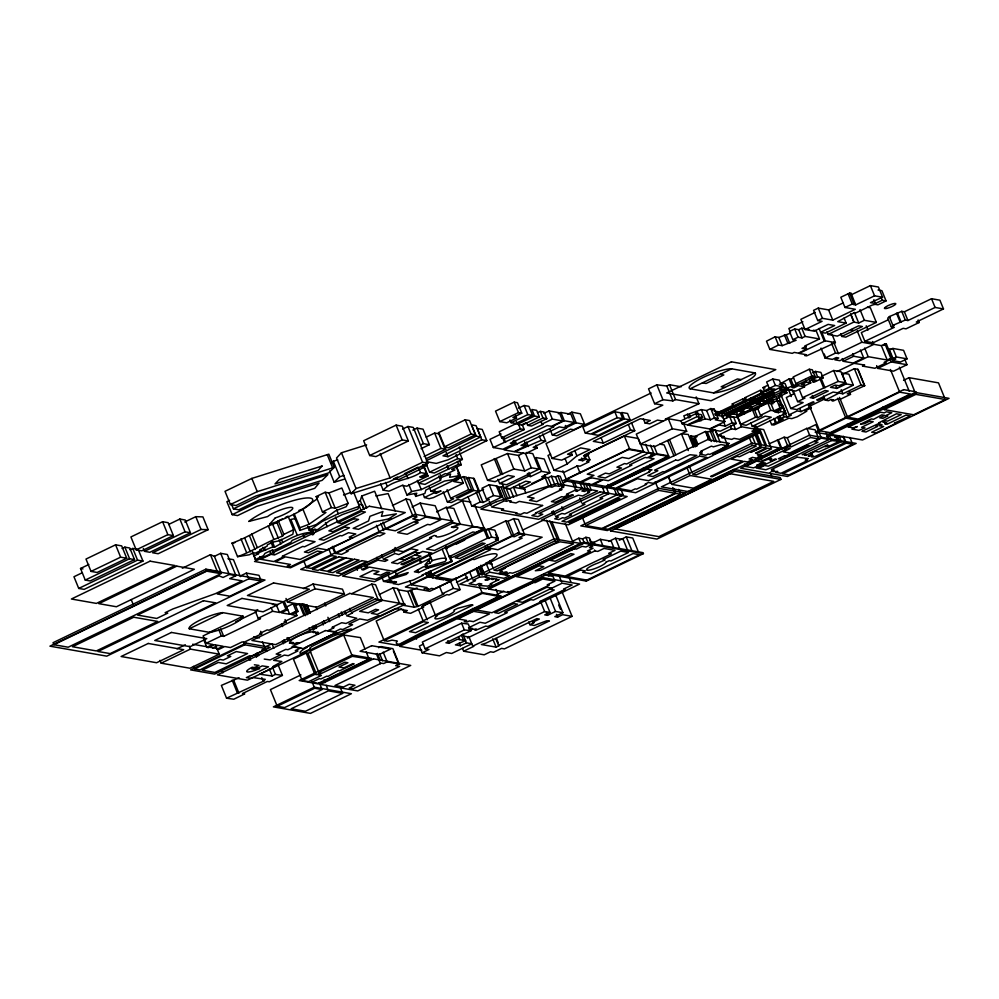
<?xml version="1.0" encoding="UTF-8"?>
<svg xmlns="http://www.w3.org/2000/svg" width="999" height="999" viewBox="0 0 999 999"><rect width="100%" height="100%" fill="white"/><g stroke="black" fill="none" stroke-linecap="round" stroke-linejoin="round"><path stroke-width="1.5" d="M299.85 527.734L309.066 524.25L325.924 512.512L322.44 511.9L316.183 496.59L325.162 492.27L328.983 492.944L341.833 487.999L348.089 503.309L346.178 506.718L335.676 510.789L316.296 524.512L299.837 530.444L299.85 527.734L294.168 513.823M285.289 517.519L288.074 516.171L293.606 529.72L292.832 534.265L279.295 540.771L273.052 542.082L267.307 544.842L267.158 546.166L259.777 549.725L261.726 550.062L255.407 553.109L253.459 552.759L249.25 554.782L237.562 556.668L232.03 543.119C247.727 537.637 261.126 528.034 276.998 522.639L278.334 520.866L282.505 518.856M402.909 485.114L406.955 495.005L411.675 491.533L421.253 489.597L440.497 480.344L441.346 477.422L440.197 474.6M363.586 508.791L360.277 500.699L361.713 496.028L374.637 491.221L381.805 508.778M455.831 465.696L459.865 475.586L453.471 479.557L444.543 481.043L425.849 490.047L424.912 493.431L415.709 496.403L416.783 493.181L406.955 495.005M457.792 473.251L459.528 477.51L458.166 479.508L453.883 481.568L463.324 483.229L456.381 466.208M237.562 556.668C253.247 551.173 266.646 541.57 282.517 536.188L283.853 534.403L293.606 529.72M738.923 408.541L740.159 408.753M739.435 409.69L740.858 413.261L737.574 414.822L732.954 414.011M428.908 554.07L430.606 558.229L425.012 564.797L429.982 563.186L432.167 560.614A21.491 4.208 -22.2 0 1 445.054 561.513L425.412 567.357L427.172 565.684L422.902 567.045L414.398 571.79L418.618 572.539L427.784 568.131L452.16 561.338L449.9 555.794M311.139 532.367L292.108 540.409L290.984 542.257L275.087 549.912L269.88 551.023L264.96 553.384L263.486 555.681L255.419 559.552L254.245 555.819L258.691 553.683L257.068 553.396L272.914 546.84L274.6 547.14C286.114 540.821 297.365 533.116 311.139 532.367L308.803 526.66M366.633 444.88L341.446 452.772L336.551 457.979L351.149 493.743L389.011 481.88L427.884 463.186L413.286 427.422L407.967 426.486L402.56 429.083M351.149 493.743L356.044 488.536L390.109 477.859L422.565 462.25L427.884 463.186M331.518 463.061L333.354 461.226L337.724 459.89M329.57 470.979L334.178 482.28L339.697 476.748L344.068 475.412M334.253 467.395L328.683 472.877L255.719 496.053L236.001 505.531L230.407 504.545L225.012 491.321L251.848 478.409L328.846 454.17L334.253 467.395L257.255 491.633L230.407 504.545M380.557 483.728L383.166 490.134C392.944 479.408 408.991 480.519 420.529 472.589L426.548 473.638L422.889 464.672M550.624 454.183L547.976 455.457L554.045 470.329L567.257 463.961L576.923 455.856L590.047 449.55L580.656 447.902L567.544 454.208L572.252 455.032L571.153 452.335M298.876 510.439L302.822 508.941L317.27 498.876M309.29 530.419L322.153 521.49L338.299 513.723L359.353 506.256L357.829 509.078L342.607 514.485L329.595 520.741L317.957 529.47L309.29 530.419L307.655 526.411M388.574 518.968L396.403 513.836L381.418 516.321L382.917 511.488L369.98 516.296L368.544 520.954L353.122 528.371L358.516 529.32L373.926 521.903L390.871 518.506M790.234 333.291L778.82 337.45L775.137 336.8L766.495 341.183L769.854 349.4L792.282 353.346L794.217 352.41L798.401 353.147L806.63 349.188L805.506 346.453M769.854 349.4L778.483 345.017L782.167 345.666L796.141 340.272L792.856 339.697L789.51 331.481L794.704 328.983L798.701 329.682L801.772 328.196L808.953 329.47M823.538 396.041L825.211 400.124L839.01 393.107L842.869 393.793L861.051 385.04L864.734 385.689L858.066 369.355L854.382 368.706L843.193 374.088M486.813 440.659L481.768 439.772L477.185 428.534L482.23 429.42L486.813 440.659L448.114 459.802L436.263 463.399L426.348 461.65M542.694 433.978L545.629 441.183L533.216 447.34L537.137 448.027L535.963 445.154M544.542 474.725L545.666 477.497L524.8 487.799L520.204 486.988L519.068 484.228M561.563 489.585L536.775 501.585L529.495 500.312L534.053 498.114L527.472 496.953L548.913 486.638L552.01 487.187L555.194 485.651L559.328 486.376L561.65 485.264L564.048 485.689L560.189 476.236L557.792 475.811L555.469 476.923L551.336 476.198L548.151 477.734L545.054 477.185L531.655 483.628M608.99 487.1L643.331 470.591L647.702 469.093L652.022 469.842L648.563 471.503L649.825 471.728L615.496 488.249L608.99 487.1L607.904 484.44M809.515 403.621L811.288 407.942L804.832 410.864L806.767 411.201L797.264 416.745L791.782 418.643L789.01 418.156L773.875 425.025L771.628 424.625L769.854 420.304M423.251 467.095L427.297 465.122M417.37 480.357L418.544 483.241L458.578 464.285L461.288 464.772L459.528 460.439M558.279 413.761L560.938 412.475L570.891 414.223L574.25 422.477L563.648 427.659L559.353 426.898L521.028 445.342L525.574 446.141L524.463 443.394M264.91 647.14L271.578 643.893M668.618 455.856L657.155 453.846L648.863 457.842L654.033 458.741L608.329 480.731L603.159 479.82L593.856 484.303L605.956 486.426L668.618 455.856L664.148 444.905L659.852 444.155M293.993 646.753L287.924 649.712L285.751 649.4L276.174 654.07L280.769 654.732L270.105 659.927L264.248 659.09M239.123 677.747L221.366 685.414L226.561 698.201L233.778 699.238L244.755 693.88L242.52 693.556L267.307 681.48L269.355 681.768L282.405 675.411L278.359 665.459M226.561 698.201L264.498 680.694L262.924 680.469L261.775 677.634M262.924 680.469L265.259 679.345L252.772 677.547L251.186 678.321L246.341 677.622L268.531 666.808L262.225 665.896L255.057 669.392L251.798 668.93L258.978 665.434L254.37 664.772M293.931 646.778L300.811 647.914L295.329 650.574L297.939 650.948L288.274 655.669L284.315 655.094L273.589 660.327L281.83 661.5L272.977 666.52L274.825 666.783L259.628 674.188L272.178 675.998L275.424 674.412L282.405 675.411M697.077 436.663L690.484 435.989L694.942 446.915M162.6 521.715L130.919 536.95L136.189 549.875L141.733 550.849L173.401 535.614L168.132 522.689L162.6 521.715L167.869 534.64L173.401 535.614M115.584 544.817L85.989 559.065L91.021 571.403L97.14 572.477L126.736 558.241L121.703 545.891L115.584 544.817L120.629 557.167L126.736 558.241M168.669 524.438L179.857 519.055L185.24 520.004L190.447 532.767L149.875 552.285L144.493 551.336L143.344 548.501M122.103 548.488L124.875 547.152L129.795 548.026L134.528 559.615L90.185 580.943L85.252 580.082L80.532 568.481L88.836 564.485M184.728 522.002L195.804 516.67L202.909 516.895L208.129 529.682L158.142 553.733L152.597 552.759L201.024 529.47L208.129 529.682M229.645 500.349L226.898 501.673L232.193 514.647L237.562 515.596L256.755 506.368L314.747 488.324L319.118 483.054L258.354 502.06L232.193 514.647M82.368 572.702L73.963 576.748L78.734 588.436L84.141 589.385L142.957 561.088L138.187 549.4M129.97 549.8L132.78 548.451L136.826 549.163M91.021 571.403L120.629 557.167M136.189 549.875L167.869 534.64M396.116 425.124L363.661 440.734L369.692 455.519L375.886 456.605L408.341 440.996L402.31 426.211L396.116 425.124L402.147 439.91L408.341 440.996M144.493 551.336L185.065 531.818L190.447 532.767M85.252 580.082L129.595 558.741L134.528 559.615M233.416 508.841L260.314 495.904L327.909 474.662L322.128 480.344L258.791 500.174L238.811 509.79L233.416 508.841L231.231 503.484M78.734 588.436L137.55 560.139L142.957 561.088M412.899 430.119L417.045 428.121L423.039 429.17L429.37 444.692L421.091 448.688M369.692 455.519L402.147 439.91M426.223 437.137L434.64 433.079L439.485 433.941L445.741 449.263L426.111 458.716M465.234 419.805L438.349 432.742L444.155 446.99L448.539 447.752L475.424 434.815L469.617 420.579L465.234 419.805L471.041 434.053L475.424 434.815M420.616 444.98L423.389 443.643L429.37 444.692M516.533 418.094L512.912 417.457L521.765 413.199L517.482 402.709L514.185 402.135L495.529 411.113L499.812 421.59L506.718 422.802L516.533 418.094L515.459 415.472M182.317 568.219L210.427 554.695L214.398 556.343L221.303 573.251M518.518 408.166L524.113 405.482L528.871 406.318L532.592 415.434L515.821 423.514L511.051 422.664L509.989 420.067M214.398 556.343L220.679 553.321L227.322 554.495L235.951 575.636L229.67 578.658L242.095 580.844L215.622 593.568L172.927 608.94L165.135 612.687L167.757 613.149L156.743 618.443L137.525 615.072L219.056 575.849L223.027 577.484L229.308 574.462L235.951 575.636M424.063 456.506L440.896 448.414L445.741 449.263M444.155 446.99L471.041 434.053M499.812 421.59L518.469 412.612L521.765 413.199M476.173 436.126L471.59 424.887L476.073 425.686L480.669 436.913L476.173 436.126L426.336 460.739M322.44 511.9L331.418 507.579L335.227 508.254L348.089 503.309M220.18 571.678L205.894 569.168L53.059 642.694L53.884 644.705L68.157 647.215L220.991 573.688L206.718 571.166L53.884 644.705M393.569 478.933L397.652 476.973M404.458 473.701L418.057 467.145M480.669 436.913L442.982 455.819L447.927 456.68L461.463 450.174L460.502 450L459.353 447.19M511.051 422.664L527.834 414.597L532.592 415.434M423.151 464.498L424.288 467.282L398.838 479.532L395.279 478.896M537.499 412.712L540.284 411.376L544.08 412.038L546.79 418.668L531.468 426.036L527.672 425.374L526.585 422.714M460.502 450L481.768 439.772M517.882 422.789L499.2 431.768L501.685 437.862L505.544 438.536L524.225 429.558L522.24 424.675M516.346 421.665L517.42 424.3L534.552 416.059L539.323 416.895L536.65 410.339L531.868 409.49L534.552 416.059M357.467 502.047L360.277 500.699M501.073 434.003L489.972 439.335L493.319 447.527L502.922 449.225L514.023 443.881L512.912 441.146M543.868 413.411L549.013 410.939L559.39 412.762L562.737 420.954L551.423 426.311L547.09 425.549L510.339 443.231L514.023 443.881M521.79 424.812L525.973 422.802M539.323 416.895L522.202 425.137L517.42 424.3M426.548 473.638L419.692 476.935L421.828 477.31L425.487 475.549L428.022 475.999L423.838 465.746M426.336 464.185L429.595 472.177L457.742 458.641L462.412 459.453L459.69 452.797M501.685 437.862L520.367 428.871L524.225 429.558M527.672 425.374L542.994 418.007L546.79 418.668M428.022 475.999L406.793 486.213L402.122 485.402L389.036 491.171L383.166 490.134M462.412 459.453L434.265 473.002L429.595 472.177M260.739 559.278L271.004 554.333L274.513 554.944L305.532 540.022L315.072 541.695L304.533 546.778L302.685 546.453L282.205 556.306L284.053 556.63L273.776 561.563L260.739 559.278L259.628 556.568M493.319 447.527L543.256 424.288L542.057 424.076L540.946 421.341M542.057 424.076L552.36 419.118L562.737 420.954M361.488 511.363L337.862 522.739L341.783 523.426L365.409 512.05L361.488 511.363L353.346 491.533M461.288 464.772L451.648 469.405L454.92 469.98L446.778 473.901L445.267 473.626L425 484.378L418.544 483.241M567.857 414.11L571.878 412.175L580.369 413.798L584.715 424.45L573.726 429.732L570.566 429.183L556.868 435.764L552.31 434.965L550.137 429.645M240.884 575.724L246.353 573.089L258.978 575.312L260.739 579.632M574.25 422.477L564.31 420.729L552.347 426.473L553.896 426.748L504.095 449.9L514.11 451.66L525.574 446.141M392.432 505.519L405.919 499.025L410.015 499.737L416.346 515.559M523.651 452.922L518.406 455.444L507.517 453.534L481.243 464.847L487.562 480.344L495.092 481.668L508.116 475.399L514.285 476.486L499.637 483.528L497.914 479.308M429.208 487L430.944 491.258L459.528 477.51M545.629 441.183L541.071 440.372L514.81 451.748L525.499 453.633L537.137 448.027M460.651 477.972L463.436 476.635L466.471 477.172L471.753 490.109L456.156 497.614L458.204 497.977L473.801 490.472L479.433 491.371L474.15 478.434L468.531 477.522L465.921 478.783M584.715 424.45L576.223 422.814L565.496 427.984L566.483 428.146L565.397 425.487M552.31 434.965L566.483 428.146M681.193 386.775L669.505 384.727L666.808 386.014L656.855 384.84L648.538 388.848L654.607 403.721L662.812 405.157L552.085 458.429L546.016 443.556L651.136 392.982M423.326 494.667L424.488 497.502L433.891 492.982L436.113 493.381L441.108 490.971L435.364 492.032L430.944 491.258M843.193 302.897L828.608 309.915L818.268 308.104L813.573 310.364L817.744 320.567L822.077 321.328L805.032 329.533L800.873 319.318L815.284 312.375M851.51 294.693L870.404 285.614L878.408 287.013L882.579 297.227L874.562 295.816L855.681 304.907L851.136 293.356L849.587 293.094L840.808 297.252L844.979 307.467L855.319 309.29L832.779 320.13L822.439 318.319L817.744 320.567M849.212 294.293L851.136 293.356M412.112 506.968L420.129 503.096L435.177 505.744L440.297 518.294M463.324 483.229L433.479 497.589L429.083 498.738L424.488 497.502M614.822 411.788L582.892 427.147L585.302 433.054L590.871 434.041L622.802 418.681L620.391 412.774L614.822 411.788L617.232 417.694L622.802 418.681M802.884 321.765L788.86 328.509L790.546 332.655M844.979 307.467L853.758 303.309L855.306 303.571L853.383 304.508L855.681 304.907M585.302 433.054L617.232 417.694M385.926 529.145L412.924 516.158L417.008 516.883L412.799 518.906L418.094 519.842L395.317 530.806L385.926 529.145L383.017 522.002M487.562 480.344L513.848 469.031L524.725 470.941L531.293 467.782L539.123 469.155L532.804 453.658L526.273 452.51M306.481 567.594L331.481 555.556L336.213 556.393L311.213 568.419L306.481 567.594L303.659 560.664M335.851 553.409L379.42 532.442L384.877 533.404L379.72 536.026L377.884 535.701L346.216 550.948L348.052 551.261L341.533 554.395L335.851 553.409L332.954 546.291M447.102 489.647L450.624 498.276L468.718 489.572L471.753 490.109M443.231 491.795L447.34 501.86L453.671 498.813L450.624 498.276M654.607 403.721L662.924 399.712L672.876 400.886L675.574 399.588L698.95 403.708L696.191 396.94M624.375 418.881L592.357 434.29L598.164 435.314L630.182 419.905L627.559 413.499L621.765 412.475L624.375 418.881L630.182 419.905M189.261 628.771L222.814 612.637L243.069 616.196A20.455 4.008 -22.2 0 1 231.194 625.124A20.455 4.008 -22.2 0 1 209.515 632.342L189.261 628.771A20.03 3.921 -22.2 0 1 200.737 619.767A20.03 3.921 -22.2 0 1 222.814 612.637M471.778 506.068L480.019 507.517L502.022 496.928L497.614 486.126L489.21 484.752L482.042 488.199L486.451 499.001L489.248 499.5L483.017 502.497L480.232 501.998L471.778 506.068L467.919 496.615M690.109 388.786L731.63 368.818L755.019 372.927A24.401 4.783 -22.2 0 1 741.345 384.153A24.401 4.783 -22.2 0 1 713.498 392.894L690.109 388.786A24.163 4.733 -22.2 0 1 703.196 377.447A24.163 4.733 -22.2 0 1 731.63 368.818M792.856 339.697L798.064 337.2L802.047 337.899L805.119 336.413L819.492 338.948L816.146 330.731L813.273 330.219M882.579 297.227L870.466 302.622L875.436 303.496L882.217 300.237L886.063 300.911L881.905 290.697L878.046 290.022M425.824 517.045L415.122 522.19L418.169 522.727L397.677 532.592L407.155 534.253L427.597 524.413L430.169 524.837L440.859 519.692L425.824 517.045L420.129 503.096M436.575 511.95L446.228 507.305L453.846 508.441L460.314 524.3L451.398 527.197L453.509 527.572A11.688 2.285 -22.2 0 1 456.643 529.47A11.688 2.285 -22.2 0 1 443.568 535.764A11.688 2.285 -22.2 0 1 436.326 535.839L434.215 535.464L429.595 537.687L431.705 538.061L403.471 551.635L396.178 550.362L395.005 547.477M483.591 489.285L461.213 500.137L457.654 499.512L451.323 502.559L447.34 501.86M446.915 508.229L462.375 500.786L470.829 502.01M886.063 300.911L877.909 304.845L875.087 304.345L872.09 305.12L855.619 313.037L854.133 312.774L837.761 321.628L846.141 323.102L844.055 317.994M503.721 499.5L498.538 486.8L501.011 487.225L502.697 486.426L507.879 499.125M846.141 323.102L825.361 333.104L820.641 332.28L834.652 325.524L828.159 324.388L814.148 331.131L805.032 329.533M572.252 455.032L561.688 460.127L552.085 458.429M501.823 482.455L504.083 487.974L528.533 476.211L530.644 476.585L541.508 471.353L549.862 472.827L544.23 459.003L535.876 457.53L541.508 471.353M826.997 331.805L828.084 334.465L853.845 322.078L858.703 323.027L864.372 320.292L876.348 322.402L870.366 307.767L867.382 307.23M209.515 632.342L243.069 616.196M486.451 499.001L493.618 495.554L502.022 496.928M643.406 418.968L645.067 423.027L650.324 420.492L640.322 418.731L593.294 441.358L603.284 443.119L630.569 429.995L634.765 430.731L631.455 422.627M819.492 338.948L804.782 346.016L806.343 346.291L802.01 348.376L806.63 349.188M214.198 630.569L203.122 635.901L206.131 643.269L212.775 644.442L206.818 647.315L203.808 639.934M257.779 609.602L255.157 610.864L258.167 618.244L260.502 618.656L223.701 636.363L221.353 635.951L206.131 643.269M176.96 648.801L185.327 644.78M303.446 588.636L313.112 583.99L342.445 589.148L344.418 593.955L316.808 607.242L287.475 602.085L286.001 598.476M235.689 621.765L256.131 611.937M634.765 430.731L585.289 454.545L583.541 456.006L589.11 453.846L584.403 458.191L578.708 460.015L582.742 460.726L585.938 459.19L589.909 459.89L587.712 454.483M713.498 392.894L755.019 372.927M588.511 453.296L624.375 436.039L638.336 438.499L643.631 451.473L628.858 458.566L622.152 457.392L587.25 474.175L593.955 475.362L580.319 481.918L566.358 479.47L562.837 470.816M520.204 486.988L530.481 482.042L525.724 481.206L509.627 488.948L504.083 487.974M549.862 472.827L541.633 476.785L545.666 477.497M835.389 342.607L825.236 340.821L799.013 353.409L806.33 354.695L804.62 355.507L806.605 355.869L835.389 342.607L832.005 334.303M272.352 604.37L276.423 605.094L282.917 601.972L284.665 602.285L289.673 614.273L296.154 611.151L298.014 611.475L295.005 604.095L293.144 603.771L286.663 606.893M361.526 565.247L356.368 567.732L357.405 570.267M698.95 403.708L665.284 419.18L666.67 419.43M681.156 420.991L668.269 418.731L636.288 434.115L640.384 444.155L654.695 446.678L686.688 431.281L683.166 422.677M287.475 602.085L315.085 588.798L344.418 593.955M160.015 660.339L161.164 663.174L190.422 649.1L219.256 654.17L215.622 645.429M840.646 333.778L841.732 336.438L862.387 326.511L858.628 325.849L850.961 329.533L852.784 329.845L849.674 330.157L837.312 336.101L828.084 334.465M365.11 566.321L377.959 560.139L384.977 561.376L387.774 560.027L383.254 559.228L395.067 553.546L398.813 554.57L410.789 548.801L417.894 550.049L391.62 562.687L397.664 563.748L410.239 557.704L414.66 558.478L401.036 564.348L403.234 564.735L420.991 556.181L414.972 555.119L422.664 551.423L431.943 553.059L393.843 571.378L369.405 567.082L363.549 569.892L361.75 569.58L367.607 566.758L365.11 566.321L363.973 563.548M258.167 618.244L272.64 611.276L279.433 612.462L285.926 609.34L287.675 609.652L281.194 612.774L289.673 614.273M589.909 459.89L586.713 461.426L589.085 461.838L580.007 466.208L577.647 465.796L564.423 472.152L554.045 470.329M876.348 322.402L845.703 337.138L841.732 336.438M889.31 316.608L890.359 316.795L887.699 318.082L891.27 326.81L893.93 325.537L892.881 325.349L889.31 316.608L901.735 311.326L904.37 311.788L931.53 298.713L939.909 300.187L943.481 308.928L916.32 322.003L919.167 322.502L918.143 320.005M718.094 418.456L714.547 417.832L710.414 419.817L705.132 418.881L687.574 425.062L709.59 428.933L724.812 421.615L715.234 419.83L718.094 418.456L714.31 409.19L710.764 408.566L706.643 410.552L701.348 409.615L683.803 415.796L684.877 418.444M695.841 413.686L680.931 420.866L682.13 423.801L687.612 424.775L702.534 417.594L701.335 414.66L695.841 413.686L697.04 416.633L702.534 417.594M295.542 605.269A12.637 2.473 -22.2 0 1 299.45 604.395L303.559 604.033L307.517 613.711M212.687 647.976L216.87 645.966M772.764 379.008L766.62 381.968L769.242 388.411L775.836 389.573L781.98 386.613L779.357 380.169L772.764 379.008L775.386 385.452L781.98 386.613M566.358 479.47L629.67 449.013L643.631 451.473M682.13 423.801L697.04 416.633M640.384 444.155L672.364 428.771L686.688 431.281M712.412 410.102L714.31 409.19M563.411 482.904L567.332 481.019M484.228 528.359L472.952 526.723L426.573 549.038L434.565 550.449L472.952 531.98L475.699 532.455L484.228 528.359L474.825 505.294M771.203 388.761L766.308 391.108L764.347 390.771L763.036 387.562L767.931 385.202M298.014 611.475L291.521 614.597L296.965 615.546L295.454 611.863M821.003 348.089L825.074 358.079L835.526 353.059L838.386 353.559L861.862 342.257L881.355 345.642L884.989 343.893L886.425 344.143L892.294 358.516L884.103 362.462L886.2 362.837L874.899 368.269L862.499 366.096L864.672 365.047L854.245 363.374L868.181 356.668L887.212 360.015L890.858 358.266L892.294 358.516M892.881 325.349L905.306 320.055L907.941 320.529L935.101 307.455L943.481 308.928M717.145 415.309L746.153 401.473L744.642 397.814L760.251 390.309L761.85 390.584L762.949 393.294L747.339 400.799L745.741 400.524L761.35 393.019L762.949 393.294M735.676 406.506L733.079 406.056L732.242 404.008L742.719 398.976L745.316 399.425M564.048 485.689L561.725 486.8L563.748 487.162L559.452 489.223L561.913 489.66M715.109 413.911L733.478 405.082L733.928 406.206L715.571 415.035L715.109 413.911L716.683 414.198L720.179 412.512M296.965 615.546L284.191 621.69L286.089 622.027L285.09 619.567M764.347 390.771L775.386 385.452M793.606 377.959L790.883 379.258L789.098 378.946L782.379 382.58M804.62 386.8L798.363 385.701L793.83 387.874L791.932 387.55L815.059 376.423L812.349 369.805L809.252 369.255L793.181 376.985L795.878 383.604L797.664 383.916L784.477 389.098L795.728 391.071L804.62 386.8L803.546 384.153M733.079 406.056L743.556 401.011L746.153 401.473M775.724 389.548L763.948 395.217L762.512 394.967L761.625 392.782L770.791 388.374M779.282 384.353L781.967 383.067L785.052 383.491L786.762 387.674L782.567 389.685L779.632 389.173L783.666 387.237L786.762 387.674M219.256 654.17L189.997 668.244L161.164 663.174M260.664 631.318L261.663 633.778L244.043 642.257L242.145 641.92L230.457 647.552L224.725 646.54L218.769 649.412L217.12 649.125L223.089 646.253L214.473 644.742L208.504 647.602L206.818 647.315M286.089 622.027L269.043 630.232L267.145 629.894L259.777 633.441L261.663 633.778M748.388 399.887L724.113 411.576L724.949 413.623L764.697 394.505L766.071 394.755L726.323 413.873M754.869 396.778L763.798 392.332M762.512 394.967L774.3 389.298M194.543 668.943L244.755 644.78L265.072 648.363L261.938 649.812L263.798 650.137L251.498 656.056L249.638 655.731L214.872 672.452L202.148 670.217L218.294 662.449L226.211 663.836L247.577 653.558L236.301 651.573L227.397 655.856L230.757 656.443L223.264 660.052L219.892 659.465L199.975 669.904L194.543 668.943L193.494 666.383M753.808 397.44L754.645 399.488L752.147 400.686L748.8 400.099M351.636 593.718L371.74 584.053L375.599 584.727L382.055 600.549L359.665 611.313L368.281 612.837L375.524 609.34L378.571 609.877L371.328 613.361L377.222 614.41L399.65 603.608L404.195 604.407L397.739 588.598L393.194 587.799L379.183 594.542M445.704 548.551L484.115 530.069L488.386 529.008L494.83 530.144L498.164 538.299L495.417 539.622L498.026 540.084L495.816 534.64M456.331 544.105L464.71 540.084M812.649 372.714L815.371 371.403L820.891 372.377L823.139 377.872L814.36 382.093L812.949 381.843L811.263 377.722M761.912 397.352L755.057 400.649L759.615 401.448L762.362 400.137L767.619 400.961L766.47 398.151L761.912 397.352L763.061 400.162L756.206 403.459L760.763 404.258L764.859 403.171L763.885 401.373M721.703 416.933L725.861 414.935L728.596 415.409M726.335 414.597L769.267 394.155L769.792 395.454L768.356 396.141L726.872 415.896L726.335 414.597L727.659 414.822L728.184 416.121L772.289 394.905L771.765 393.606L770.441 393.381L770.978 394.667L772.289 394.905M769.792 395.454L768.943 394.093L771.515 393.356L770.604 392.744M484.453 531.181L505.731 520.941L508.016 521.341L513.623 518.643L518.406 519.48L524.687 534.877L519.08 537.574L522.165 538.124L497.939 549.775L488.074 547.852L486.925 545.054M395.154 571.391L396.291 574.15L430.606 558.229M919.167 322.502L906.006 328.833L903.158 328.334L873.101 342.794L864.884 341.346L861.325 332.605L887.924 319.942M653.895 453.596L649 452.747L626.71 463.961L624.475 463.573L616.932 467.207L621.515 468.007L609.34 473.863L605.369 473.164L598.026 476.698L605.244 477.972L631.83 465.172L629.745 464.81L645.067 457.442L647.14 457.804L651.997 455.469L650.536 455.219L653.895 453.596L650.324 445.129M736.85 410.352L750.836 403.683M762 398.314L770.366 394.28M773.189 390.434L774.163 392.819L770.953 393.618M388.286 575.524L389.41 578.296L397.565 574.375L396.291 574.15M769.48 395.392L770.978 394.667M772.364 394.355L774.163 394.642L768.331 397.452L769.055 399.213L774.874 396.403L773.089 396.116L772.364 394.355L780.993 390.197L786.213 391.121L786.937 392.882L780.556 395.954L779.844 394.193L783.666 392.345M795.878 383.604L811.95 375.874L815.059 376.423M582.829 482.48L585.576 489.223L582.242 488.636L576.573 491.358L575.799 491.221L577.734 490.284L575.649 489.922L566.495 494.318L568.593 494.692L563.736 497.027L561.65 496.653L551.411 501.585L555.219 502.247L571.728 494.792L573.351 495.079L535.514 513.011L536.788 513.236L531.905 515.571L537.899 516.633L542.769 514.285L538.811 513.586L568.406 499.35L578.284 495.217L582.604 495.966L589.535 492.37L587.587 492.02L591.308 490.234L588.561 483.491M842.182 358.604L843.268 361.288L853.72 356.256L863.71 358.017L860.439 349.987M724.138 419.13L729.632 416.483L733.653 417.195L736.226 423.526L720.291 431.193L709.952 429.383L719.043 425.012L725.349 426.123L732.217 422.814L736.226 423.526M773.089 396.116L781.717 391.958L786.937 392.882M784.315 391.233L788.348 389.298L790.908 389.747M750.399 407.854L759.839 403.321M767.07 399.837L769.717 398.564M767.632 400.399L781.031 394.405L779.844 394.193M810.776 382.892L806.455 382.13L801.41 384.553L805.731 385.314L810.776 382.892L809.165 378.946M767.619 400.961L765.359 402.048L766.72 402.285M811.051 376.773L812.175 379.52L817.619 376.898L823.139 377.872M741.121 411.113L742.082 413.474L737.674 415.596L745.079 413.424L744.118 411.051M752.135 408.616L744.692 412.2L739.735 411.326L747.177 407.742L752.135 408.616L751.36 406.705L748.401 406.181M883.69 345.454L886.425 344.143M809.265 381.281L812.062 379.932M585.576 489.223L581.868 491.021L584.527 491.483L588.249 489.697L591.308 490.234M698.039 444.605L694.78 436.6L705.406 431.481L706.181 431.618L709.452 439.622M771.041 397.927L771.752 399.687L748.426 410.914L749.7 411.138M708.403 438.536L706.181 431.618M821.827 376.198L833.69 370.492L841.008 371.715L845.479 382.679L839.035 385.776L835.114 385.09L830.494 387.312L836.85 388.436L846.228 383.928L853.333 385.177L848.863 374.2L841.757 372.952L846.228 383.928M780.556 395.954L781.755 396.153L736.65 417.47L728.671 416.071L727.222 412.525M737.811 416.958L740.833 424.338L755.519 417.282L757.729 417.669L762.037 415.596L760.476 415.322L757.454 407.942L767.769 402.972L770.916 403.534L776.985 400.599L779.27 401.011L782.292 408.391L774.762 412.013L778.521 412.662L780.856 411.538L785.264 412.312L782.242 404.932L779.307 404.42M705.681 431.855L712.312 431.256L715.097 429.907L719.992 441.92M498.164 538.299L491.708 537.175L487.45 538.224L449.038 556.705L452.535 557.317L482.255 543.019L485.089 543.518L455.232 557.817L459.577 558.578L498.026 540.084M812.949 381.843L816.283 380.244L812.175 379.52M755.519 417.282L752.497 409.89L754.72 410.289L759.028 408.216L757.454 407.942M710.301 431.78L714.472 429.77M863.71 358.017L853.271 363.037L843.268 361.288M837.112 371.491L854.932 362.912M794.53 393.594L786.313 397.54L790.783 408.516L796.877 409.578L812.686 401.973L814.073 402.222L808.778 404.77L811.588 405.257L824.674 398.963L821.877 398.464L818.256 400.212L816.732 399.937L833.116 392.058L837.449 392.819L853.333 385.177M892.582 360.614L900.499 362L907.055 358.853L903.571 350.324L892.894 348.439L889.572 350.037L893.056 358.566L895.816 359.053L892.582 360.614L889.672 353.509M452.16 561.338L422.028 575.087L423.164 575.287L413.361 579.994L398.476 584.54L393.082 583.591L396.516 581.942L394.106 581.518L391.471 582.779L389.523 582.442L392.145 581.168L388.886 582.33L388.124 582.192L390.759 580.931L387.038 581.992L383.554 581.393L381.855 577.235M605.357 487.737L609.565 485.714M715.384 429.932L717.657 435.477L731.518 428.808L735.614 429.52L741.408 426.735L756.018 429.295L754.882 426.523M760.476 415.322L770.791 410.364L773.925 410.914L780.007 407.992L782.292 408.391M522.365 530.232L544.48 519.592M382.055 600.549L378.196 599.862L351.398 612.762L352.522 612.961L346.603 615.809L356.805 618.281L346.016 623.476L341.708 622.714L332.018 627.372L334.053 627.734L327.909 630.681L334.852 631.718L340.384 629.045L342.832 629.482L352.597 624.775L348.888 624.125L359.727 618.918L367.432 620.267L378.521 615.609L380.257 615.908L395.616 608.528L407.355 610.589L404.083 612.175L402.909 609.29M411.288 584.74L429.408 576.348L430.719 576.573L429.095 577.36L432.392 576.873L433.903 577.135L432.28 577.909L437.5 577.772L435.876 578.546L438.374 578.983L439.997 578.209L441.171 578.409L439.548 579.195L441.62 579.557L443.244 578.783L444.318 578.97L442.707 579.745L446.503 579.358L447.627 579.545L446.004 580.332L448.264 580.719L450.949 580.132L449.325 580.918L450.574 581.131L434.29 588.873L431.518 588.386L428.746 589.71L427.01 589.41L428.371 588.748L426.66 588.448L424.038 588.886L426.948 587.487L411.288 584.74L409.727 580.931M431.918 574.912L486.038 548.888L490.584 549.687L436.463 575.724L431.918 574.912L430.232 570.766M488.074 547.852L512.012 536.338L514.298 536.738L519.905 534.04L524.687 534.877M799.2 389.41L802.559 397.627L838.173 381.456L845.479 382.679M608.866 493.656L604.695 492.869L582.067 503.758L584.989 504.27L564.797 513.986L561.875 513.474L555.569 516.495L558.491 517.007L554.732 518.831L558.778 519.542L562.549 517.719L564.61 518.081L571.465 514.797L569.393 514.435L602.684 498.414L599.962 497.939L608.866 493.656L605.918 486.451M720.803 434.865L721.94 437.637L724.075 436.6L717.657 435.477M793.119 390.634L797.602 401.61L804.982 398.052L802.559 397.627M397.59 589.622L407.817 591.42L417.07 587.936M750.773 422.664L752.284 426.361L771.278 417.22L765.184 416.146L746.191 425.287L740.833 424.338M893.056 358.566L896.365 356.968L907.055 358.853M790.783 408.516L803.121 402.572L797.602 401.61M813.398 398.201L828.246 391.059L825.024 390.497L810.177 397.639L813.398 398.201L812.274 395.467M785.264 412.312L783.503 413.161L785.876 413.249L782.866 405.869M876.647 365.634L877.759 368.381L891.158 361.938L906.98 364.71L904.744 359.24M785.876 413.249L756.942 427.172L752.284 426.361M623.114 494.755L618.756 493.993L561.987 521.303L566.858 522.152L621.578 495.829L623.114 494.755L620.941 489.448M756.018 429.295L751.972 431.243L755.244 431.818L754.108 429.046M779.332 415.634L780.506 418.519L784.227 416.72L787.037 417.22L791.233 415.197L789.098 414.822L781.455 396.066M789.098 414.822L797.177 410.939L801.011 411.613L809.352 407.604L811.288 407.942M755.244 431.818L739.622 439.335L733.953 438.349L731.817 439.373L721.94 437.637M727.784 445.766L709.827 454.395L708.041 454.083L705.644 455.232L699.812 454.208L702.21 453.059L699.762 452.634L702.11 451.511L700.761 451.273L711.4 446.153L713.398 446.84L721.078 444.592L727.784 445.766L723.963 436.426M771.628 424.625L779.969 421.153L778.209 416.82M777.384 416.683L779.145 421.004L783.316 419.006L780.506 418.519M758.828 433.179L756.817 432.829L712.674 454.07L714.685 454.42L728.721 448.126L758.828 433.179L755.918 426.049M486.938 563.111L456.131 578.409L451.998 579.482L436.238 576.71L472.527 559.253L474.225 559.552A20.504 4.021 -22.2 0 1 496.066 553.896A20.504 4.021 -22.2 0 1 486.276 562.986M404.195 604.407L402.585 605.182L414.273 607.242L418.082 606.368L443.918 593.93L442.457 593.681L439.523 586.488M310.652 652.085L307.979 653.371L306.181 653.046L293.456 659.178L302.148 680.481L308.629 681.618L321.353 675.499L318.294 674.962L344.817 662.2L347.889 662.737L338.998 667.007L343.956 667.881L352.834 663.598L354.17 663.836L339.648 670.829L338.311 670.591L328.084 676.398L326.748 676.161L320.891 678.97L319.243 678.683L311.8 682.267L318.182 683.391L369.056 658.915L366.158 651.81M364.997 648.963L360.364 637.599L343.668 635.014L310.177 651.123L318.868 672.439L320.679 672.752L316.683 674.675L314.885 674.35L302.148 680.481M906.98 364.71L893.593 371.166L877.759 368.381M864.734 385.689L847.252 393.793L850.511 394.368L849.4 391.645M401.436 608.891L376.173 621.053L384.153 640.609L387.787 641.246L392.045 640.147L397.34 641.071A20.579 4.033 -22.2 0 0 397.664 643.98L399.263 644.268L424.887 630.893L426.486 631.168L498.776 596.391L495.929 589.398M456.506 582.405L467.495 577.11M850.511 394.368L840.521 399.175L838.061 398.738L833.428 400.961L831.88 400.699L833.528 399.9L831.056 399.475L828.483 400.711L825.211 400.124M442.457 593.681L453.371 588.423L460.127 589.61L455.432 578.109M554.832 540.909L493.993 570.179L497.402 570.779L558.241 541.508L554.832 540.909L546.428 520.292M422.989 605.731L428.583 603.046M460.127 589.61L449.013 594.954L446.928 594.58L421.865 606.643L423.788 606.98L410.601 613.324L404.083 612.175M759.977 446.865L739.447 456.73L736.987 456.293L731.156 459.103L742.519 461.101L710.601 476.461L712.15 476.735L744.068 461.376L747.439 461.963L752.484 459.54L749.113 458.953L752.372 457.38L756.58 458.129L761.9 455.569L757.317 454.757L760.913 454.021L771.565 448.901L767.569 448.201L756.93 453.321L755.544 453.084L766.196 447.952L762.512 447.315L750.786 452.247L761.425 447.115L759.977 446.865L754.907 434.453M769.155 443.806L784.128 437.212L787.274 437.762L806.855 428.346L815.122 429.795L818.331 437.662M903.558 380.332L909.065 377.684L938.498 382.867L944.729 398.139M573.026 540.983L578.796 538.211L582.579 538.873L585.864 537.3L589.447 537.937L591.795 543.668M808.703 427.997L815.833 424.563L821.39 438.174L829.045 439.51L826.26 432.717M300.949 674.899L270.417 689.597L277.223 706.281L284.603 707.579L322.09 689.547L314.697 688.249L277.223 706.281M733.915 469.405L609.877 529.083L610.639 530.931L656.942 539.073L780.981 479.408L780.231 477.559L733.915 469.405L734.677 471.253L780.981 479.408M581.118 543.506L488.386 588.124L488.773 589.073L508.191 592.482L547.402 574.225L586.338 581.081L643.406 553.621L643.019 552.672L583.766 542.257L581.118 543.506L581.505 544.455L488.773 589.073M551.236 558.741L553.995 557.417M530.194 568.943L533.004 567.594M610.639 530.931L734.677 471.253M759.14 459.615L781.168 449.013L787.874 446.391L791.021 446.953L810.614 437.525L818.868 438.973L789.697 453.009L783.241 451.873L790.172 448.539L786.912 447.964L784.277 449.238L785.863 449.513L763.311 460.364L759.14 459.615L758.066 456.993M572.34 549.725L550.237 560.364L555.119 561.213L570.804 553.671L574 554.233L540.771 570.217L535.314 570.741L543.768 566.67L539.023 565.834L516.52 576.66L532.292 579.432L590.484 551.436L587.549 550.924L593.069 548.264L589.485 547.627L592.769 546.053L589.173 545.429L585.901 547.002L582.117 546.341L576.336 549.113L574.363 548.763L572.34 549.725L571.952 548.776M847.577 417.207L899.662 392.157L910.351 394.031L858.266 419.093L847.577 417.207L839.497 397.415M745.554 466.458L756.593 461.151L761.026 461.913L770.666 458.291L771.665 458.466L769.168 459.665L771.653 460.102L770.479 460.664L771.29 460.814L774.962 459.041L776.373 459.29L757.554 468.044L755.918 467.757L765.584 463.099L762.474 462.562L756.693 465.334L762.799 463.823L753.571 467.869L745.554 466.458L744.53 463.948M819.642 430.794L845.866 418.181L856.393 420.03L830.169 432.642L819.642 430.794L810.339 408.017M384.153 640.609L423.464 621.703L428.334 622.552L409.478 631.618L415.584 632.692L472.939 605.094L471.103 604.77L457.804 608.291L453.896 610.164A10.552 2.073 -22.2 0 1 442.969 617.357A10.552 2.073 -22.2 0 1 437.038 616.071L435.651 615.834L429.957 601.86M435.651 615.834L482.342 593.369L498.776 596.391M318.868 672.439L352.372 656.318L369.056 658.915M592.27 544.53L591.158 541.808L594.055 542.32L600.299 539.31L611.238 541.246L614.01 548.039M378.584 647.689L380.919 646.565L392.919 648.676L399.163 663.985L395.666 665.671L399.662 666.37L353.221 688.711L349.238 688.011L354.957 685.252L349.213 684.24L343.481 687L334.977 685.501L381.406 663.161L383.666 663.548L387.162 661.875L399.163 663.985M821.39 438.174L814.26 441.595L817.981 442.257L768.281 466.158L764.56 465.509L758.453 468.444L765.871 469.755L772.951 466.983L829.045 439.51M496.828 594.492L503.821 591.133M826.91 436.201L917.132 392.744L949.05 398.351L862.537 439.985L830.606 434.365M608.703 541.47L615.471 538.211L623.239 539.572L628.121 551.548M826.535 436.625L829.332 435.289L837.137 436.039L839.285 441.321L830.381 445.604L824.962 446.64L827.984 445.192L827.184 445.042L805.818 455.319L804.769 455.132L806.268 454.408L802.16 454.682L831.48 440.571L839.285 441.321M884.177 409.602L915.871 394.355L945.304 399.538L913.623 414.772L884.177 409.602L883.054 406.818M848.313 427.01L880.381 412.212L884.152 412.874L886.388 411.788L891.782 412.737L885.876 415.584L887.849 415.921L882.841 418.344L879.719 417.794L884.727 415.384L881.817 414.86L873.563 419.318L871.415 418.931L860.539 424.163L864.522 423.663L869.779 421.128L873.188 421.728L861.6 427.297L865.009 427.897L858.853 430.369L851.91 429.145L857.367 426.523L853.021 427.847L848.313 427.01L847.177 424.25M594.88 550.924L548.638 573.164L565.134 576.061L611.376 553.821L608.703 553.359L614.959 550.349L604.02 548.426L597.764 551.423L594.88 550.924L594.492 549.974M619.28 540.259L626.273 536.888L632.742 538.024L638.573 552.322M834.59 437.262L837.137 436.039M473.576 611.363L457.892 618.905L466.645 620.454L464.273 621.59L466.958 622.065L469.33 620.928L473.439 621.64L489.46 613.935L473.576 611.363L472.44 608.578M476.398 610.002L533.716 582.429L535.089 582.667L542.732 578.995L554.895 581.131L547.252 584.815L549.238 585.164L491.933 612.737L476.398 610.002L475.437 607.629M548.401 575.899L552.235 574.05M836.5 437.874L839.26 436.538L843.356 437.25L845.454 442.395L815.684 456.193L813.174 456.993L811.25 456.655L813.149 455.744L811.513 455.457L808.241 456.131L812.487 454.083L810.301 453.708L815.221 451.336L818.78 451.96L841.37 441.683L845.454 442.395M422.102 652.772L439.473 655.831L446.341 652.522L451.698 653.471L471.815 643.793L466.458 642.844L460.402 645.754L455.419 644.879L465.596 640.634L457.505 639.21L448.963 643.319L445.941 642.782L471.004 630.731L468.269 624.013L461.588 623.201L422.352 642.07L425.099 648.788L428.971 649.475L422.102 652.772L419.368 646.066L423.489 644.08M468.519 627.772L479.907 622.29L485.277 623.239L507.217 612.674L504.732 612.237L530.906 599.65L533.391 600.087L554.295 590.034L549.762 589.148M425.099 648.788L464.323 629.907L471.004 630.731M468.831 629.008L470.616 628.146L472.527 628.483L470.741 629.345L476.511 629.183L474.725 630.044L475.861 630.244L485.689 626.111L487.912 626.498L541.358 601.748L539.885 601.485L565.172 589.323L563.648 589.06L572.14 584.977L562.1 583.204L522.415 602.297L517.407 601.423L546.853 587.25L551.86 588.136M342.657 693.356L305.419 711.276L291.171 708.766L328.421 690.846L342.657 693.356L339.86 686.5M467.432 638.024L579.57 584.065L542.607 577.572L399.637 646.353L421.815 650.249M468.793 636.463L472.739 646.153L544.667 611.563L549.962 612.362L544.867 599.899M462.525 648.438L463.648 651.211L473.776 646.341L472.739 646.153M549.962 612.362L544.742 614.872L547.464 615.347L555.569 611.45L562.912 612.737L555.556 594.742M528.746 621.915L529.882 624.687L534.153 622.627L532.492 622.34L539.335 619.055L536.875 618.618L485.839 643.169L481.356 644.53L496.103 647.127L499.375 645.554L498.551 645.404L495.729 638.486M562.912 612.737L554.807 616.633L557.604 617.132L562.662 614.697L572.077 616.358L561.913 591.445M498.551 645.404L549.4 620.941L546.628 620.816L534.303 625.461L529.882 624.687M572.077 616.358L504.445 648.888L501.573 648.388L493.456 652.297L490.521 651.773L484.203 654.82L463.648 651.211M539.123 469.155L506.493 484.74L499.637 483.528M864.884 341.346L894.292 327.347L891.27 326.81M581.505 544.455L584.153 543.206L643.406 553.621M441.346 477.422L450.586 473.988L449.625 477.297L459.865 475.586M343.519 495.029L350.537 492.532M334.178 482.28L344.418 479.145M389.41 578.296L408.141 572.564L406.293 574.425L383.554 581.393M294.992 518.618L290.821 519.455L297.215 535.139M375.899 495.966L388.136 493.581L395.304 511.138M232.03 543.119L234.815 542.682M460.314 524.3L452.697 523.164L446.228 507.305M887.012 348.501L891.32 349.263M825.074 358.079L832.454 359.378L836.288 357.542L838.723 357.967L834.889 359.815L839.884 360.689L873.813 344.368L872.639 341.508M720.179 374.313L723.825 374.962L706.106 383.479L702.459 382.842M741.146 379.595L737.449 378.958L721.178 386.775L724.862 387.425M763.036 387.562L765.009 387.912M770.079 392.108L774.163 392.819M768.006 393.107L770.167 393.481M761.625 392.782L762.574 393.069M769.055 399.213L771.752 399.687M751.96 398.151L754.045 398.514M744.642 397.814L746.241 398.102M754.645 399.488L751.298 398.901L750.911 397.964M746.39 405.831L747.714 407.829M732.242 404.008L733.091 404.158M733.341 409.69L735.651 410.089M740.858 413.261L742.082 413.474M779.145 421.004L779.969 421.153M714.148 411.039L719.517 411.975M726.872 415.896L728.184 416.121M715.571 415.035L722.065 416.158L726.698 413.936L721.802 413.074L721.053 411.226M755.868 428.234L758.316 428.658L765.634 446.578M663.186 421.103L657.467 420.104L649.725 423.851L645.067 423.027M694.78 436.6L696.116 436.838L693.781 437.962L697.04 445.966M420.716 466.658L424.288 467.282M525.174 489.31L513.498 487.262L516.958 495.729M506.406 488.174L510.202 488.848L513.661 497.315M316.183 496.59L318.506 497.002M358.579 504.22L362.5 504.907L364.248 509.19M352.734 537.774L349.2 537.15L355.794 533.978L348.501 532.692L341.895 535.876L340.197 535.576L304.408 552.022L308.491 552.734L317.807 548.251L326.848 549.837L350.174 539.01M492.12 564.11L486.038 563.049L489.248 570.891M543.843 574.787L552.959 576.386L554.42 579.944M227.947 558.716L233.466 559.69L240.372 576.61M80.532 568.481L82.992 568.918M463.711 636.138L469.068 637.075M318.469 633.94L315.784 633.466L318.231 632.292L313.199 632.492L314.847 631.693L313.723 631.493L310.739 632.055A12.637 2.473 -22.2 0 0 297.265 636.625A12.637 2.473 -22.2 0 0 290.234 642.07L291.258 642.245L289.385 643.144L292.507 642.469L293.594 642.657L291.733 643.556L294.106 643.98L296.903 642.632L299.463 643.081M253.646 636.85L259.453 637.874M192.657 644.243L216.945 648.513M931.53 298.713L935.101 307.455M904.37 311.788L907.941 320.529M901.735 311.326L905.306 320.055M897.539 313.336L901.11 322.078M896.49 313.162L900.062 321.89M881.18 297.69L882.217 300.237M909.065 377.684L915.871 394.355M870.404 285.614L874.562 295.816M873.875 299.675L875.436 303.496M892.894 348.439L896.365 356.968M899.387 367.157L909.19 391.196M884.989 343.893L890.858 358.266M890.034 359.19L891.158 361.938M881.355 345.642L887.212 360.015M890.434 369.518L899.662 392.157M860.027 309.653L864.372 320.292M866.233 325.799L867.981 330.082M849.587 293.094L853.758 303.309M848.064 293.768L852.234 303.983M854.357 312.375L858.703 323.027M850.836 314.223L854.095 322.215M864.659 348.039L868.181 356.668M850.586 314.086L853.845 322.078M857.204 330.844L861.862 342.257M852.622 353.584L853.72 356.256M857.754 369.293L864.422 385.626M854.382 368.706L861.051 385.04M828.608 309.915L832.779 320.13M833.728 342.133L838.386 353.559M818.268 308.104L822.439 318.319M831.443 343.057L835.526 353.059M821.852 332.517L825.236 340.821M819.068 328.446L824.262 341.258M833.69 370.492L838.173 381.456M841.195 389.71L842.869 393.793M824.187 353.946L825.936 358.241M835.738 385.689L836.85 388.436M837.724 398.251L845.866 418.181M849.887 437.462L852.11 442.907M801.772 328.196L805.119 336.413M821.066 378.209L824.987 387.799M819.605 377.947L823.526 387.55M843.543 436.351L845.766 441.783M798.701 329.682L802.047 337.899M815.371 371.403L817.619 376.898M839.26 436.538L841.37 441.683M794.704 328.983L798.064 337.2M809.252 369.255L811.95 375.874M836.4 435.989L838.548 441.271M835.564 436.388L837.724 441.67M829.332 435.289L831.48 440.571M805.381 379.495L806.455 382.13M786.4 335.14L789.747 343.356M784.365 334.777L787.712 342.994M808.166 404.72L809.352 407.604M778.82 337.45L782.167 345.666M775.137 336.8L778.483 345.017M790.883 379.258L793.581 385.889M789.098 378.946L791.795 385.564M792.182 389.972L793.955 394.305M799.837 408.728L801.011 411.613M806.855 428.346L810.077 436.213M788.348 389.298L791.295 396.516M781.967 383.067L783.666 387.237M780.993 390.197L781.717 391.958M778.795 397.015L787.037 417.22M776.573 397.964L777.759 400.849M783.054 413.836L784.227 416.72M776.985 400.599L780.007 407.992M779.844 409.078L780.856 411.538M777.509 410.202L778.521 412.662M772.314 398.601L774.038 402.647M771.64 398.476L772.352 400.237M787.274 437.762L790.484 445.641M771.141 399.513L772.914 403.846M770.903 400.811L772.09 403.696M767.831 394.842L768.356 396.141M767.519 394.792L768.044 396.079M770.916 403.534L773.925 410.914M784.128 437.212L787.874 446.391M767.494 401.273L768.668 404.158M774.562 418.581L776.323 422.914M767.769 402.972L770.791 410.364M773.738 418.431L775.499 422.764M760.251 390.309L761.35 393.019M763.448 400.324L764.597 403.134M762.362 400.137L763.498 402.934M778.346 439.985L782.092 449.175M777.422 439.835L781.168 449.013M759.615 401.448L760.763 404.258M751.548 399.712L751.922 400.649M770.991 447.527L763.686 429.607L759.702 428.908L766.445 445.442M754.72 410.289L757.729 417.669M756.081 427.672L758.416 433.379M754.482 427.122L756.817 432.829M756.88 433.529L761.388 444.555M742.719 398.976L743.556 401.011M756.368 434.715L760.863 445.741M770.142 472.527L771.852 476.723M743.006 410.864L743.968 413.224M752.235 436.163L755.706 444.68M749 436.913L751.897 444.006M755.781 458.653L756.805 461.176M736.126 411.276L737.574 414.822M755.569 458.641L756.593 461.151M736.875 415.634L741.408 426.735M733.353 423.963L735.614 429.52M729.632 416.483L732.217 422.814M728.496 414.597L728.958 415.746M725.861 414.935L726.985 417.707M730.381 426.024L731.518 428.808M722.115 414.997L724.812 421.615M721.952 414.86L724.65 421.478M723.8 422.327L725.349 426.123M716.42 413.461L716.708 414.185M710.764 408.566L714.547 417.832M706.643 410.552L710.414 419.817M712.312 431.256L716.67 441.92M701.348 409.615L705.132 418.881M710.102 430.869L714.46 441.533M707.404 432.167L711.213 441.496M697.227 411.6L698.85 415.572M699.924 418.219L701.011 420.866M705.406 431.481L708.678 439.485M695.853 411.363L696.927 414.011M698.551 417.982L699.637 420.629M689.435 414.448L690.521 417.095M687.362 414.086L688.985 418.057M693.83 439.535L696.553 446.203M691.221 435.639L695.679 446.565M669.505 384.727L675.574 399.588M693.406 447.04L688.286 434.478L681.443 433.816L688.274 450.561M666.808 386.014L672.876 400.886M656.855 384.84L662.924 399.712M689.198 465.684L692.095 472.777M668.269 418.731L672.364 428.771M686.912 467.532L689.622 474.163M669.505 439.56L675.774 454.907M667.682 440.534L673.938 455.881M678.733 489.36L680.244 493.056M673.838 488.499L675.336 492.195M668.443 476.411L671.153 483.041M668.668 477.559L670.991 483.266M672.739 487.549L674.487 491.833M653.808 445.629L657.155 453.846M645.541 444.293L649 452.747M649.837 464.523L650.936 467.182M655.244 481.83L658.154 488.961M646.615 466.421L647.702 469.093M628.359 424.587L630.569 429.995M643.206 468.094L644.293 470.754M624.375 436.039L629.67 449.013M601.086 437.712L603.284 443.119M616.595 488.686L618.756 493.993M613.998 488.336L616.708 494.98M626.273 536.888L632.105 551.186M571.878 412.175L576.223 422.814M602.347 487.1L604.695 492.869M584.84 456.481L585.938 459.19M615.471 538.211L619.817 548.851M581.643 458.029L582.742 460.726M560.938 412.475L564.31 420.729M574.725 450.449L576.923 455.856M586.051 484.303L588.249 489.697M577.06 465.696L580.007 472.902M580.044 483.241L582.242 488.636M549.013 410.939L552.36 419.118M600.299 539.31L603.071 546.116M565.059 458.553L567.257 463.961M574.437 482.205L576.635 487.587M579.707 497.989L581.48 502.31M572.352 481.83L575.649 489.922M594.055 542.32L595.167 545.042M540.284 411.376L542.994 418.007M582.155 516.982L585.077 524.113M589.76 540.134L591.508 544.443M585.864 537.3L588.786 544.48M557.792 475.811L561.65 485.264M582.579 538.873L584.34 543.181M583.766 542.257L584.153 543.206M539.31 436.051L541.071 440.372M555.469 476.923L558.778 485.027M578.796 538.211L581.143 543.956M524.113 405.482L527.834 414.597M551.336 476.198L555.194 485.651M561.85 506.768L563.036 509.652M548.151 477.734L551.46 485.839M565.359 523.713L572.989 542.407M545.054 477.185L548.913 486.638M573.963 547.814L574.363 548.763M514.185 402.135L518.469 412.612M585.951 580.132L586.338 581.081M526.598 442.17L528.371 446.491M518.381 424.001L520.367 428.871M553.221 510.726L554.982 515.059M524.687 441.833L526.448 446.153M551.785 511.613L552.959 514.497M525.549 453.696L531.293 467.782M551.86 521.69L559.49 540.384M549.837 520.891L557.679 540.134M528.946 472.44L530.644 476.585M515.109 440.472L516.783 444.592M513.886 440.259L515.571 444.38M527.397 473.451L528.533 476.211M569.505 578.521L571.078 582.392M518.406 455.444L524.725 470.941M503.933 438.299L505.606 442.395M523.613 487.5L525.824 492.907M502.185 436.725L504.408 442.195M558.941 575.461L561.575 581.918M507.517 453.534L513.848 469.031M558.703 605.007L560.402 609.165M544.318 573.963L544.705 574.912M496.291 458.941L502.609 474.438M494.268 458.578L500.586 474.075M506.143 488.336L510.164 498.226M541.283 575.436L542.245 577.809M549.925 597.602L555.569 611.45M556.48 614.36L557.604 617.132M501.011 487.225L506.193 499.937M513.623 518.643L519.905 534.04M496.403 486.014L500.824 496.828M546.341 612.574L547.464 615.347M532.742 580.057L533.716 582.429M508.016 521.341L513.723 535.339M540.709 601.873L544.667 611.563M505.731 520.941L512.012 536.338M489.21 484.752L493.618 495.554M489.285 501.373L491.021 505.606M473.439 478.396L478.721 491.333M478.608 491.683L483.017 502.497M476.361 492.544L480.232 501.998M468.531 477.522L473.801 490.472M488.386 529.008L491.708 537.175M456.118 454.645L457.742 458.641M457.392 461.401L458.578 464.285M485.639 530.332L488.973 538.486M463.436 476.635L468.718 489.572M484.115 530.069L487.45 538.224M507.804 591.533L508.191 592.482M484.902 546.116L486.038 548.888M446.203 452.472L447.927 456.68M490.534 561.288L491.658 564.073M490.072 560.564L493.431 568.806M434.64 433.079L440.896 448.414M462.375 500.786L472.952 526.723M447.752 466.046L448.938 468.931M446.99 465.909L448.164 468.793M480.856 565.259L484.265 573.576M480.556 565.684L483.753 573.538M480.244 567.207L483.079 574.15M478.683 566.933L482.08 575.262M476.923 567.794L479.745 574.725M438.773 476.098L440.497 480.344M475.986 568.881L478.821 575.811M417.045 428.121L423.389 443.643M479.483 586.388L482.342 593.369M469.642 571.928L472.465 578.871M496.553 638.636L498.239 642.782M434.965 490.546L436.113 493.381M407.967 426.486L422.565 462.25M492.719 638.823L496.103 647.127M465.159 574.05L467.982 580.993M418.968 468.743L420.529 472.589M472.802 608.416L473.938 611.201M445.941 546.103L447.077 548.863M445.379 547.29L451.024 561.138M418.369 482.529L421.253 489.597M442.332 549.512L446.291 559.215M414.548 493.568L415.709 496.403M450.437 581.231L453.371 588.423M406.368 474.8L407.942 478.646M408.791 484.465L411.675 491.533M461.588 623.201L464.323 629.907M462.849 633.915L466.458 642.844M429.345 553.683L432.167 560.614M405.919 499.025L412.924 516.158M461.388 634.902L463.573 640.272M428.846 560.427L429.982 563.186M458.653 636.912L459.74 639.597M430.319 571.79L431.356 574.338M459.315 643.069L460.402 645.754M426.648 565.359L427.784 568.131M428.646 571.503L430.194 575.312M380.194 453.534L390.109 477.859M429.22 573.838L430.257 576.386M427.847 572.539L429.408 576.348M426.236 573.314L427.784 577.122M419.655 558.528L421.353 562.674M425.736 573.226L427.285 577.035M419.33 559.752L420.467 562.524M385.664 482.43L387.237 486.276M447.864 640.634L448.963 643.319M417.482 569.767L418.618 572.539M422.053 607.192L427.185 619.755M411.638 590.546L418.082 606.368M418.331 609.128L422.889 620.304M410.164 590.284L416.62 606.106M393.369 549.388L394.505 552.16M380.819 523.451L383.716 530.556M407.817 591.42L414.273 607.242M376.511 525.337L379.42 532.442M361.713 496.028L366.67 508.191M341.446 452.772L356.044 488.536M415.397 636.326L416.521 639.11M381.556 555.069L382.692 557.842M393.194 587.799L399.65 603.608M376.823 557.367L377.959 560.139M333.354 461.226L339.697 476.748M327.247 454.682L332.642 467.907M371.74 584.053L378.196 599.862M360.052 565.409L361.188 568.194M336.651 509.715L338.299 513.723M328.983 492.944L335.227 508.254M393.406 651.061L398.526 663.586M335.527 517.02L337.275 521.303M325.162 492.27L331.418 507.579M383.191 652.135L387.162 661.875M379.695 653.821L382.53 660.776M325.462 522.489L327.173 526.673M377.435 653.421L380.269 660.376M376.423 653.908L380.394 663.648M332.255 546.69L335.09 553.621M328.659 548.638L331.481 555.556M349.638 608.441L350.811 611.326M314.922 528.821L315.996 531.443M312.5 529.408L314.161 533.478M311.875 530.556L313.536 534.627M344.842 611.488L346.016 614.373M302.822 508.941L309.066 524.25M310.102 529.507L312.312 534.927M341.321 611.962L342.495 614.847M338.186 614.085L339.36 616.957M303.321 534.602L304.433 537.312M343.668 635.014L352.372 656.318M293.594 515.134L299.837 530.444M324.65 603.171L325.786 605.968M327.909 617.307L329.67 621.628M313.112 583.99L315.085 588.798M323.801 620.616L324.975 623.488M315.834 606.805L316.983 609.602M322.103 622.165L323.239 624.962M278.334 520.866L283.853 534.403M276.998 522.639L282.517 536.188M281.406 539.335L282.567 542.195M306.943 604.632L310.327 612.924M315.409 625.374L316.546 628.134M307.18 606.281L310.002 613.199M315.072 625.636L316.208 628.408M272.827 524.65L278.359 538.199M279.083 539.86L280.831 544.143M304.57 604.208L308.529 613.898M313.611 626.336L314.735 629.108M312.587 626.161L313.723 628.933M251.848 478.409L257.255 491.633M302.447 603.833L306.955 614.897M312.038 627.347L313.162 630.107M300.786 604.632L305.307 615.696M268.269 525.711L273.788 539.26M299.45 604.395L303.971 615.459M309.041 627.909L310.177 630.669M272.277 541.433L274.6 547.14M271.166 542.557L272.914 546.84M272.302 549.525L273.963 553.596M293.144 603.771L296.154 611.151M323.938 679.894L325.062 682.629M326.186 685.364L327.859 689.485M269.892 551.623L271.004 554.333M307.979 653.371L316.096 673.251M264.398 547.527L265.559 550.374M319.255 682.592L321.528 688.161M306.181 653.046L314.885 674.35M262.774 547.24L263.936 550.087M282.917 601.972L285.926 609.34M251.623 533.716L257.155 547.265M311.863 681.293L314.697 688.249M249.563 535.963L255.082 549.5M276.423 605.094L279.433 612.462M288.536 637.911L289.673 640.684M252.497 551.535L254.245 555.819M252.51 552.422L255.419 559.552M281.493 623.788L282.617 626.548M287.125 637.612L288.261 640.384M244.792 538.249L250.324 551.798M271.141 607.579L272.64 611.276M240.959 538.823L246.491 552.372M246.353 573.089L248.114 577.41M262.462 641.97L264.548 647.077M220.679 553.321L229.308 574.462M195.804 516.67L201.024 529.47M210.427 554.695L217.332 571.615M243.719 642.232L244.755 644.78M205.894 569.168L206.718 571.166M179.857 519.055L185.065 531.818M220.692 628.983L223.701 636.363M218.843 629.795L221.353 635.951M189.261 646.266L190.422 649.1M132.78 548.451L137.55 560.139M124.875 547.152L129.595 558.741M131.194 599.562L133.504 605.207M283.878 639.76L285.04 642.607M282.292 640.871L283.454 643.706M272.128 644.118L273.863 648.388M265.484 648.563L266.633 651.41M272.54 667.307L275.424 674.412M269.293 668.893L272.178 675.998M257.555 652.772L258.704 655.619M256.531 653.271L257.68 656.118M255.332 654.445L256.481 657.28M249.475 657.292L250.624 660.139M248.264 657.13L249.413 659.964M233.741 680.369L238.936 693.156M232.18 680.144L237.375 692.931M221.753 670.042L222.902 672.889M605.894 562.262L605.844 562.512A10.477 2.048 -22.2 0 1 594.592 568.706A10.477 2.048 -22.2 0 1 586.675 569.23A10.477 2.048 -22.2 0 1 597.926 563.049L605.007 559.939L603.121 559.602L620.741 551.136L628.508 552.497L610.889 560.976L609.19 560.676L605.894 562.262M322.065 466.046L318.032 470.554L275.012 483.916L279.483 479.27L322.065 466.046M275.262 517.907L269.618 524.2A36.426 7.143 -22.2 0 0 310.789 503.334A36.426 7.143 -22.2 0 0 292.282 500.911A36.426 7.143 -22.2 0 0 248.751 521.466L267.62 516.558A14.411 2.822 -22.2 0 1 285.027 508.441A14.411 2.822 -22.2 0 1 291.87 509.652A14.411 2.822 -22.2 0 1 275.262 517.907M729.133 443.431L712.537 455.719L635.651 492.719L607.13 487.699L707.629 439.647L729.133 443.431M580.481 570.042L566.92 576.585L586.813 580.082L639.547 554.707L633.079 553.571L591.133 573.751L582.617 572.252L585.414 570.904L580.481 570.042M542.607 505.482L526.898 513.236L524.175 512.749L520.754 514.398L515.834 513.523L517.12 512.912L501.523 510.164L503.658 509.14L491.595 507.017L504.295 500.911L506.768 501.348L508.454 500.536L511.326 501.048L509.64 501.848L515.959 502.959L519.268 501.373L542.607 505.482M863.124 430.756L861.975 431.306L865.946 432.005L877.696 426.361L875.986 426.061L879.744 424.25L882.017 424.65L879.607 425.811L883.64 426.511L871.702 432.255L875.986 433.004L895.928 423.414L894.355 423.139L910.489 415.996L905.843 415.172L886.987 424.25L884.702 423.838L886.825 422.827L882.866 422.127L885.663 420.779L887.661 421.128L901.185 414.622L896.44 413.786L878.77 422.852L879.819 423.039L863.124 430.756M699.575 456.131L648.526 480.694L637.35 478.733L617.432 488.311L631.268 490.746L635.189 488.873L636.613 489.123L646.628 484.303L645.192 484.053L648.426 482.492L653.084 483.316L706.905 457.417L699.575 456.131M321.641 551.823L290.871 566.658L287.275 566.021L290.484 564.485L275.175 561.8L285.427 556.868L300.062 559.44L317.445 551.073L321.641 551.823M333.916 633.728L306.081 647.165L307.093 647.34A14.898 2.922 -22.2 0 0 300.724 653.608L310.402 648.988A8.304 1.623 -22.2 0 1 313.574 645.504L332.792 636.263A8.729 1.711 -22.2 0 1 341.658 633.89L351.573 629.17A15.759 3.084 -22.2 0 0 335.252 633.965L333.916 633.728M150.062 561.163L71.391 599.013L96.404 603.408L175.075 565.559L150.062 561.163M176.761 566.158L98.826 603.658L116.408 606.755L194.343 569.255L176.761 566.158M208.204 570.029L49.95 646.166L106.756 656.156L265.01 580.019L208.204 570.029M133.766 617.232L72.452 646.728L96.341 650.936L157.667 621.428L133.766 617.232M369.343 506.256L254.558 561.475L290.497 567.794L405.269 512.574L369.343 506.256M354.17 518.693L328.883 530.856L333.117 531.605L358.529 519.468L354.17 518.693M344.88 526.997L319.218 539.348L323.788 540.147L349.45 527.797L344.88 526.997M248.701 578.846L217.233 593.98L229.87 596.203L261.326 581.068L248.701 578.846M203.484 600.711L97.977 651.473L110.152 653.608L215.659 602.847L203.484 600.711M731.43 361.825L666.708 392.969L711.063 400.761L775.786 369.63L731.43 361.825M415.159 514.348L300.724 569.405L338.536 576.061L452.984 521.003L415.159 514.348M273.539 582.941L247.44 595.491L283.241 601.785L309.34 589.235L273.539 582.941M148.239 643.456L121.116 656.505L156.581 662.737L183.704 649.7L148.239 643.456M171.466 632.442L154.77 640.471L190.097 646.678L206.781 638.648L171.466 632.442M241.933 598.401L227.198 605.494L263.112 611.813L277.847 604.72L241.933 598.401M338.736 556.818L312.512 569.43L317.982 570.392L344.205 557.779L338.736 556.818M345.929 557.942L320.654 570.092L327.26 571.266L352.547 559.103L345.929 557.942M354.37 559.228L328.184 571.828L332.879 572.652L359.066 560.052L354.37 559.228M361.85 560.639L336.588 572.802L341.571 573.676L366.845 561.525L361.85 560.639M496.466 501.648L480.906 509.128L538.648 519.293L597.652 490.896L556.618 483.691L496.466 501.648M453.109 522.914L342.57 576.086L374.45 581.693L484.99 528.521L453.109 522.914M372.889 570.392L359.99 576.598L375.649 579.358L389.697 572.602L386.938 572.115L380.656 575.137L373.863 573.938L378.933 571.503L372.889 570.392M628.121 449.35L563.286 480.544L604.158 487.737L668.993 456.543L628.121 449.35M415.122 552.097L400.462 559.153L404.558 559.877L418.693 553.071L415.122 552.097M246.179 643.131L190.597 669.879L214.635 674.1L270.217 647.364L246.179 643.131M349.737 593.406L251.923 640.471L275.549 644.63L373.364 597.564L349.737 593.406M591.108 477.759L581.043 482.592L591.833 484.49L601.898 479.657L591.108 477.759M375.212 598.975L217.407 674.899L247.44 680.169L405.244 604.258L375.212 598.975M600.274 491.795L541.52 520.067L568.406 524.8L627.16 496.528L600.274 491.795M517.782 532.954L405.407 587.025L429.782 591.308L542.157 537.237L517.782 532.954M675.649 460.064L654.607 470.192L657.854 470.766L647.827 475.599L652.996 476.511L663.024 471.678L664.36 471.915L696.827 455.419L689.984 454.745L678.046 460.489L675.649 460.064M325.524 630.544L292.058 646.64L303.147 648.588L336.613 632.492L325.524 630.544M617.757 498.988L568.881 522.514L570.904 522.864L620.279 499.113L617.757 498.988M752.172 443.181L661.363 486.875L688.473 491.645L779.282 447.952L752.172 443.181M554.133 538.823L459.777 584.215L486.088 588.848L580.444 543.444L554.133 538.823M658.803 488.336L580.794 525.874L607.317 530.531L685.326 493.007L658.803 488.336M658.728 490.384L585.651 525.549L601.997 528.421L675.074 493.256L658.728 490.384M690.159 475.487L671.69 484.365L693.368 488.186L711.837 479.295L690.159 475.487M752.472 445.429L692.682 474.188L696.49 474.862L756.28 446.091L752.472 445.429M479.383 577.21L473.039 580.257L475.512 580.694L469.118 583.766L475.999 584.977L479.108 583.491L481.855 583.965L478.758 585.464L487.837 586.151L491.958 584.165L490.197 583.853L499.138 579.545L496.203 580.144L495.529 580.032L497.227 579.208L494.343 578.708L492.644 579.52L491.77 579.37L493.456 578.546L491.57 578.221L487.3 580.269L484.977 579.87L489.248 577.809L485.414 577.135L486.588 576.573L479.383 577.21M489.772 572.202L484.29 574.837L504.058 578.321L509.54 575.686L489.772 572.202M553.371 544.33L504.095 568.031L505.194 568.231L499.587 570.928L502.672 571.465L498.876 573.301L501.548 573.763L505.344 571.94L507.23 572.277L503.434 574.1L506.018 574.55L509.815 572.727L512.549 573.201L519.118 570.791L573.576 543.843L560.077 541.82L553.371 544.33M675.848 493.419L603.134 528.396L608.041 529.258L680.744 494.28L675.848 493.419M481.88 592.544L378.921 642.082L398.126 645.454L501.098 595.916L481.88 592.544M903.645 389.647L815.184 432.205L827.946 434.44L916.408 391.895L903.645 389.647M352.272 654.994L299.176 680.531L318.356 683.915L371.453 658.366L352.272 654.994M371.665 645.691L360.09 651.273L379.071 654.607L390.646 649.038L371.665 645.691M809.44 435.202L740.746 468.256L787.462 476.473L856.168 443.419L809.44 435.202M730.182 473.713L615.322 528.971L658.89 536.638L773.75 481.381L730.182 473.713M784.54 455.794L778.396 458.753L781.33 459.265L809.153 445.854L806.593 445.404L785.626 455.981L784.54 455.794M314.285 687.187L273.389 706.867L310.477 713.386L351.373 693.718L314.285 687.187M373.489 658.878L320.517 684.365L357.742 690.908L410.714 665.421L373.489 658.878M797.052 457.192L771.365 469.542L774.2 470.042L771.116 471.528L777.784 471.441L775.861 472.365L781.006 473.264L807.517 460.514L805.182 460.102L808.316 458.591L797.052 457.192M846.315 443.144L782.604 473.801L788.948 474.925L852.659 444.268L846.315 443.144M513.736 603.521L494.742 612.662L498.551 613.336L517.544 604.195L513.736 603.521M259.553 668.506L252.272 667.22A10.539 2.06 -22.2 0 0 247.377 671.965A10.539 2.06 -22.2 0 0 259.553 668.506M886.625 308.416A6.144 1.199 -22.2 0 0 895.803 303.996A6.144 1.199 -22.2 0 0 888.024 305.644A6.144 1.199 -22.2 0 0 886.625 308.416"/></g></svg>
